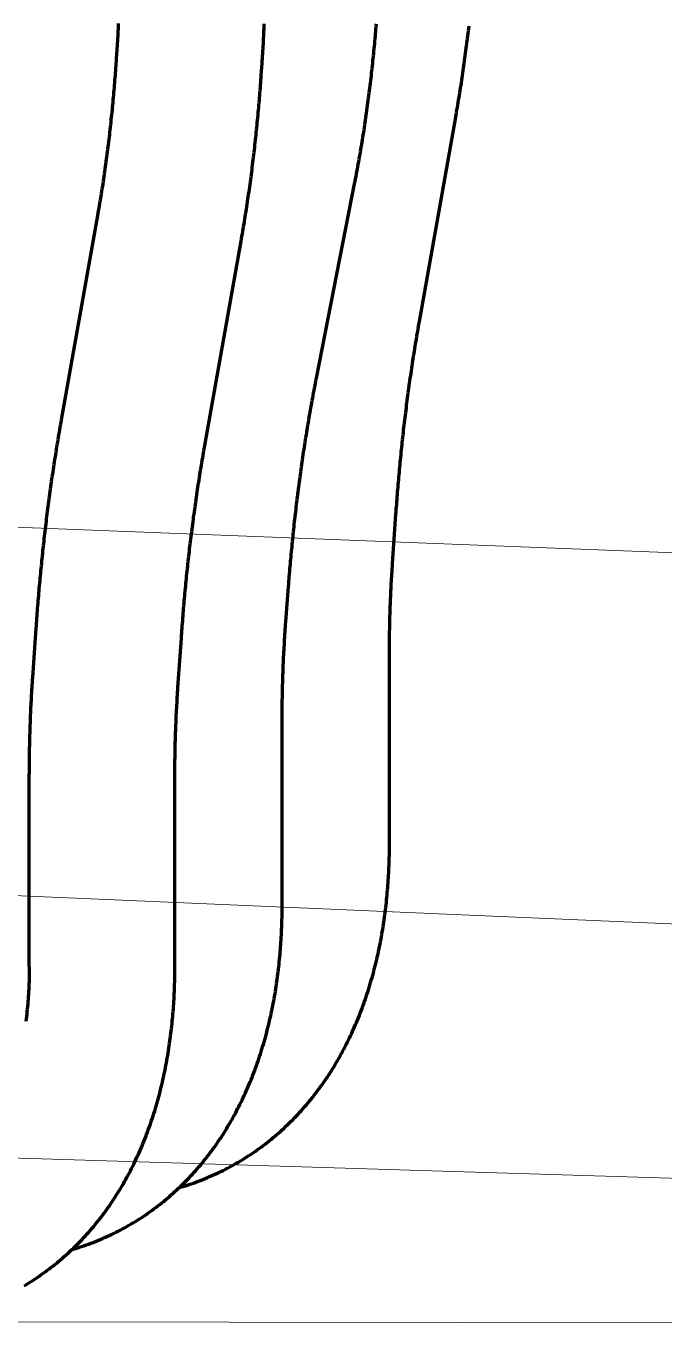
# Model space of a CAD drawing. Header units: millimetres. Extents: x 0 to 841, y 0 to 594.
# Drawn here: x 245.56 to 266.16, y 289.32 to 331.25 of the extents above; entities that cross this region are included whole.
import ezdxf

# ---------------------------------------------------------------- set-up
doc = ezdxf.new("R2010")
doc.units = ezdxf.units.MM
doc.layers.add('01-VISIBLE', color=7, linetype='CONTINUOUS', lineweight=70)
doc.layers.add('08-FINA', color=5, linetype='CONTINUOUS', lineweight=18)

msp = doc.modelspace()

# ---------------------------------------------------------------- linework, layer by layer
at = {"layer": '01-VISIBLE'}
for p, q in [((248.469, 329.983), (248.495, 330.367)), ((253.157, 329.658), (253.184, 330.041)), ((258.263, 321.703), (259.436, 328.305)), ((254.939, 319.877), (256.172, 326.154)), ((246.706, 318.524), (247.879, 325.126)), ((251.333, 317.702), (252.506, 324.304)), ((257.396, 313.88), (257.507, 315.478)), ((253.951, 311.999), (254.038, 313.146)), ((245.777, 310.205), (245.888, 311.802)), ((250.466, 309.879), (250.577, 311.477)), ((257.297, 304.862), (257.297, 310.967)), ((253.832, 302.862), (253.832, 308.817)), ((245.667, 300.862), (245.667, 306.966)), ((250.367, 300.862), (250.367, 306.966))]:
    msp.add_line(p, q, dxfattribs=at)
for points in [[(248.495, 330.367), (248.501, 330.447), (248.506, 330.527), (248.511, 330.607), (248.516, 330.687), (248.521, 330.767), (248.526, 330.847), (248.531, 330.928), (248.535, 331.008), (248.54, 331.088), (248.544, 331.168), (248.548, 331.248), (248.552, 331.328)], [(253.184, 330.041), (253.189, 330.121), (253.195, 330.201), (253.2, 330.281), (253.205, 330.361), (253.21, 330.441), (253.215, 330.521), (253.22, 330.601), (253.224, 330.681), (253.229, 330.761), (253.233, 330.841), (253.237, 330.921), (253.241, 331.001), (253.245, 331.081), (253.249, 331.161), (253.253, 331.241), (253.256, 331.321)], [(256.172, 326.154), (256.188, 326.233), (256.203, 326.312), (256.218, 326.391), (256.233, 326.47), (256.248, 326.549), (256.263, 326.628), (256.277, 326.707), (256.291, 326.786), (256.306, 326.865), (256.32, 326.944), (256.334, 327.023), (256.347, 327.102), (256.361, 327.181), (256.374, 327.26), (256.388, 327.339), (256.401, 327.419), (256.414, 327.498), (256.427, 327.577), (256.44, 327.656), (256.452, 327.736), (256.465, 327.815), (256.477, 327.894), (256.489, 327.974), (256.501, 328.053), (256.513, 328.133), (256.525, 328.212), (256.536, 328.291), (256.548, 328.371), (256.559, 328.45), (256.57, 328.53), (256.581, 328.609), (256.592, 328.689), (256.603, 328.769), (256.613, 328.848), (256.624, 328.928), (256.634, 329.007), (256.644, 329.087), (256.654, 329.167), (256.664, 329.246), (256.674, 329.326), (256.684, 329.406), (256.693, 329.486), (256.702, 329.565), (256.712, 329.645), (256.721, 329.725), (256.73, 329.805), (256.739, 329.884), (256.747, 329.964), (256.756, 330.044), (256.764, 330.124), (256.772, 330.204), (256.781, 330.284), (256.789, 330.364), (256.796, 330.444), (256.804, 330.523), (256.812, 330.603), (256.819, 330.683), (256.827, 330.763), (256.834, 330.843), (256.841, 330.923), (256.848, 331.003), (256.855, 331.083), (256.861, 331.163), (256.868, 331.243), (256.874, 331.323)], [(259.436, 328.305), (259.45, 328.384), (259.464, 328.464), (259.477, 328.543), (259.491, 328.622), (259.504, 328.702), (259.518, 328.781), (259.531, 328.861), (259.544, 328.94), (259.557, 329.02), (259.57, 329.099), (259.582, 329.179), (259.595, 329.258), (259.607, 329.338), (259.62, 329.417), (259.632, 329.497), (259.644, 329.577), (259.656, 329.656), (259.667, 329.736), (259.679, 329.816), (259.69, 329.895), (259.702, 329.975), (259.713, 330.055), (259.724, 330.135), (259.735, 330.214), (259.746, 330.294), (259.757, 330.374), (259.767, 330.454), (259.777, 330.534), (259.788, 330.614), (259.798, 330.694), (259.808, 330.773), (259.818, 330.853), (259.828, 330.933), (259.837, 331.013), (259.847, 331.093), (259.856, 331.173), (259.866, 331.253)], [(247.879, 325.126), (247.893, 325.205), (247.906, 325.284), (247.92, 325.363), (247.933, 325.442), (247.947, 325.522), (247.96, 325.601), (247.973, 325.68), (247.986, 325.759), (247.999, 325.838), (248.011, 325.918), (248.024, 325.997), (248.036, 326.076), (248.048, 326.156), (248.06, 326.235), (248.072, 326.314), (248.084, 326.394), (248.096, 326.473), (248.107, 326.552), (248.118, 326.632), (248.13, 326.711), (248.141, 326.791), (248.151, 326.87), (248.162, 326.95), (248.173, 327.029), (248.183, 327.109), (248.193, 327.189), (248.204, 327.268), (248.214, 327.348), (248.224, 327.427), (248.233, 327.507), (248.243, 327.587), (248.252, 327.666), (248.262, 327.746), (248.271, 327.826), (248.28, 327.906), (248.289, 327.985), (248.298, 328.065), (248.306, 328.145), (248.315, 328.225), (248.323, 328.305), (248.332, 328.384), (248.34, 328.464), (248.348, 328.544), (248.355, 328.624), (248.363, 328.704), (248.371, 328.784), (248.378, 328.864), (248.385, 328.944), (248.393, 329.023), (248.4, 329.103), (248.407, 329.183), (248.413, 329.263), (248.42, 329.343), (248.427, 329.423), (248.433, 329.503), (248.439, 329.583), (248.445, 329.663), (248.451, 329.743), (248.457, 329.823), (248.463, 329.903), (248.469, 329.983)], [(252.506, 324.304), (252.52, 324.384), (252.534, 324.463), (252.548, 324.542), (252.561, 324.622), (252.575, 324.701), (252.588, 324.78), (252.601, 324.86), (252.614, 324.939), (252.627, 325.019), (252.64, 325.098), (252.653, 325.178), (252.665, 325.257), (252.678, 325.337), (252.69, 325.417), (252.702, 325.496), (252.714, 325.576), (252.726, 325.655), (252.738, 325.735), (252.749, 325.815), (252.761, 325.895), (252.772, 325.974), (252.783, 326.054), (252.794, 326.134), (252.805, 326.214), (252.816, 326.293), (252.827, 326.373), (252.837, 326.453), (252.848, 326.533), (252.858, 326.613), (252.868, 326.693), (252.878, 326.773), (252.888, 326.853), (252.898, 326.932), (252.908, 327.012), (252.917, 327.092), (252.927, 327.172), (252.936, 327.252), (252.945, 327.332), (252.954, 327.412), (252.963, 327.492), (252.972, 327.573), (252.981, 327.653), (252.989, 327.733), (252.997, 327.813), (253.006, 327.893), (253.014, 327.973), (253.022, 328.053), (253.03, 328.133), (253.038, 328.213), (253.045, 328.294), (253.053, 328.374), (253.06, 328.454), (253.068, 328.534), (253.075, 328.614), (253.082, 328.695), (253.089, 328.775), (253.096, 328.855), (253.102, 328.935), (253.109, 329.016), (253.115, 329.096), (253.122, 329.176), (253.128, 329.256), (253.134, 329.337), (253.14, 329.417), (253.146, 329.497), (253.152, 329.578), (253.157, 329.658)], [(257.507, 315.478), (257.512, 315.558), (257.518, 315.638), (257.524, 315.718), (257.53, 315.799), (257.536, 315.879), (257.542, 315.959), (257.548, 316.039), (257.554, 316.119), (257.561, 316.2), (257.567, 316.28), (257.574, 316.36), (257.581, 316.44), (257.588, 316.52), (257.595, 316.6), (257.602, 316.681), (257.609, 316.761), (257.616, 316.841), (257.623, 316.921), (257.631, 317.001), (257.638, 317.081), (257.646, 317.161), (257.654, 317.241), (257.662, 317.321), (257.67, 317.401), (257.678, 317.481), (257.686, 317.561), (257.694, 317.641), (257.703, 317.721), (257.711, 317.801), (257.72, 317.881), (257.728, 317.961), (257.737, 318.041), (257.746, 318.121), (257.755, 318.201), (257.764, 318.281), (257.774, 318.361), (257.783, 318.441), (257.793, 318.521), (257.802, 318.601), (257.812, 318.68), (257.822, 318.76), (257.832, 318.84), (257.842, 318.92), (257.852, 319), (257.862, 319.079), (257.872, 319.159), (257.883, 319.239), (257.893, 319.319), (257.904, 319.398), (257.915, 319.478), (257.926, 319.558), (257.937, 319.638), (257.948, 319.717), (257.959, 319.797), (257.97, 319.876), (257.982, 319.956), (257.993, 320.036), (258.005, 320.115), (258.017, 320.195), (258.029, 320.274), (258.041, 320.354), (258.053, 320.433), (258.065, 320.513), (258.078, 320.592), (258.09, 320.672), (258.103, 320.751), (258.115, 320.831), (258.128, 320.91), (258.141, 320.99), (258.154, 321.069), (258.167, 321.148), (258.181, 321.228), (258.194, 321.307), (258.208, 321.386), (258.221, 321.465), (258.235, 321.545), (258.249, 321.624), (258.263, 321.703)], [(254.038, 313.146), (254.044, 313.226), (254.051, 313.307), (254.057, 313.388), (254.063, 313.468), (254.07, 313.549), (254.077, 313.629), (254.084, 313.71), (254.091, 313.791), (254.098, 313.871), (254.105, 313.952), (254.112, 314.032), (254.119, 314.113), (254.127, 314.194), (254.134, 314.274), (254.142, 314.355), (254.15, 314.435), (254.158, 314.516), (254.166, 314.596), (254.174, 314.677), (254.182, 314.757), (254.19, 314.838), (254.199, 314.918), (254.207, 314.999), (254.216, 315.079), (254.224, 315.159), (254.233, 315.24), (254.242, 315.32), (254.251, 315.401), (254.26, 315.481), (254.27, 315.561), (254.279, 315.642), (254.289, 315.722), (254.298, 315.802), (254.308, 315.883), (254.318, 315.963), (254.328, 316.043), (254.338, 316.124), (254.348, 316.204), (254.358, 316.284), (254.369, 316.364), (254.379, 316.445), (254.39, 316.525), (254.4, 316.605), (254.411, 316.685), (254.422, 316.765), (254.433, 316.845), (254.444, 316.926), (254.456, 317.006), (254.467, 317.086), (254.478, 317.166), (254.49, 317.246), (254.502, 317.326), (254.514, 317.406), (254.526, 317.486), (254.538, 317.566), (254.55, 317.646), (254.562, 317.726), (254.575, 317.806), (254.587, 317.886), (254.6, 317.966), (254.613, 318.046), (254.625, 318.125), (254.638, 318.205), (254.652, 318.285), (254.665, 318.365), (254.678, 318.445), (254.692, 318.524), (254.705, 318.604), (254.719, 318.684), (254.733, 318.764), (254.747, 318.843), (254.761, 318.923), (254.775, 319.003), (254.789, 319.082), (254.804, 319.162), (254.818, 319.241), (254.833, 319.321), (254.848, 319.4), (254.863, 319.48), (254.878, 319.559), (254.893, 319.639), (254.908, 319.718), (254.924, 319.798), (254.939, 319.877)], [(245.888, 311.802), (245.894, 311.883), (245.9, 311.963), (245.906, 312.044), (245.911, 312.124), (245.917, 312.205), (245.924, 312.285), (245.93, 312.365), (245.936, 312.446), (245.942, 312.526), (245.949, 312.607), (245.955, 312.687), (245.962, 312.767), (245.969, 312.848), (245.976, 312.928), (245.983, 313.008), (245.99, 313.089), (245.997, 313.169), (246.004, 313.249), (246.012, 313.33), (246.019, 313.41), (246.027, 313.49), (246.034, 313.571), (246.042, 313.651), (246.05, 313.731), (246.058, 313.811), (246.066, 313.892), (246.074, 313.972), (246.082, 314.052), (246.09, 314.132), (246.099, 314.213), (246.107, 314.293), (246.116, 314.373), (246.125, 314.453), (246.134, 314.533), (246.142, 314.613), (246.151, 314.694), (246.161, 314.774), (246.17, 314.854), (246.179, 314.934), (246.189, 315.014), (246.198, 315.094), (246.208, 315.174), (246.217, 315.254), (246.227, 315.334), (246.237, 315.414), (246.247, 315.494), (246.257, 315.574), (246.268, 315.654), (246.278, 315.734), (246.288, 315.814), (246.299, 315.894), (246.31, 315.974), (246.32, 316.054), (246.331, 316.134), (246.342, 316.214), (246.353, 316.294), (246.364, 316.374), (246.376, 316.454), (246.387, 316.533), (246.398, 316.613), (246.41, 316.693), (246.422, 316.773), (246.434, 316.853), (246.445, 316.932), (246.457, 317.012), (246.47, 317.092), (246.482, 317.172), (246.494, 317.251), (246.507, 317.331), (246.519, 317.411), (246.532, 317.49), (246.544, 317.57), (246.557, 317.65), (246.57, 317.729), (246.583, 317.809), (246.597, 317.888), (246.61, 317.968), (246.623, 318.047), (246.637, 318.127), (246.65, 318.207), (246.664, 318.286), (246.678, 318.365), (246.692, 318.445), (246.706, 318.524)], [(250.577, 311.477), (250.583, 311.557), (250.588, 311.637), (250.594, 311.718), (250.6, 311.798), (250.606, 311.878), (250.612, 311.958), (250.619, 312.038), (250.625, 312.119), (250.631, 312.199), (250.638, 312.279), (250.644, 312.359), (250.651, 312.439), (250.658, 312.519), (250.665, 312.6), (250.672, 312.68), (250.679, 312.76), (250.686, 312.84), (250.694, 312.92), (250.701, 313), (250.709, 313.08), (250.716, 313.16), (250.724, 313.24), (250.732, 313.32), (250.74, 313.4), (250.748, 313.48), (250.756, 313.56), (250.765, 313.641), (250.773, 313.721), (250.782, 313.8), (250.79, 313.88), (250.799, 313.96), (250.808, 314.04), (250.817, 314.12), (250.826, 314.2), (250.835, 314.28), (250.844, 314.36), (250.853, 314.44), (250.863, 314.52), (250.872, 314.6), (250.882, 314.68), (250.892, 314.759), (250.902, 314.839), (250.912, 314.919), (250.922, 314.999), (250.932, 315.079), (250.943, 315.158), (250.953, 315.238), (250.964, 315.318), (250.974, 315.398), (250.985, 315.477), (250.996, 315.557), (251.007, 315.637), (251.018, 315.716), (251.029, 315.796), (251.041, 315.876), (251.052, 315.955), (251.064, 316.035), (251.075, 316.114), (251.087, 316.194), (251.099, 316.274), (251.111, 316.353), (251.123, 316.433), (251.136, 316.512), (251.148, 316.592), (251.16, 316.671), (251.173, 316.75), (251.186, 316.83), (251.199, 316.909), (251.212, 316.989), (251.225, 317.068), (251.238, 317.147), (251.251, 317.227), (251.265, 317.306), (251.278, 317.385), (251.292, 317.465), (251.306, 317.544), (251.319, 317.623), (251.333, 317.702)], [(257.297, 310.967), (257.297, 311.048), (257.297, 311.129), (257.298, 311.21), (257.298, 311.291), (257.299, 311.372), (257.3, 311.453), (257.301, 311.534), (257.302, 311.615), (257.303, 311.696), (257.304, 311.777), (257.306, 311.858), (257.308, 311.939), (257.31, 312.02), (257.312, 312.101), (257.314, 312.182), (257.316, 312.263), (257.319, 312.344), (257.321, 312.424), (257.324, 312.505), (257.327, 312.586), (257.33, 312.667), (257.333, 312.748), (257.337, 312.829), (257.34, 312.91), (257.344, 312.991), (257.348, 313.072), (257.352, 313.153), (257.356, 313.234), (257.361, 313.314), (257.365, 313.395), (257.37, 313.476), (257.375, 313.557), (257.38, 313.638), (257.385, 313.719), (257.39, 313.8), (257.396, 313.88)], [(253.832, 308.817), (253.832, 308.899), (253.832, 308.981), (253.833, 309.062), (253.833, 309.144), (253.834, 309.226), (253.835, 309.307), (253.836, 309.389), (253.837, 309.471), (253.838, 309.552), (253.84, 309.634), (253.841, 309.716), (253.843, 309.797), (253.845, 309.879), (253.847, 309.961), (253.849, 310.042), (253.852, 310.124), (253.854, 310.206), (253.857, 310.287), (253.86, 310.369), (253.863, 310.45), (253.866, 310.532), (253.869, 310.614), (253.873, 310.695), (253.876, 310.777), (253.88, 310.858), (253.884, 310.94), (253.888, 311.021), (253.892, 311.103), (253.897, 311.185), (253.902, 311.266), (253.906, 311.348), (253.911, 311.429), (253.916, 311.511), (253.922, 311.592), (253.927, 311.674), (253.933, 311.755), (253.939, 311.837), (253.944, 311.918), (253.951, 311.999)], [(245.667, 306.966), (245.667, 307.047), (245.668, 307.128), (245.668, 307.209), (245.668, 307.29), (245.669, 307.371), (245.67, 307.452), (245.671, 307.533), (245.672, 307.614), (245.673, 307.695), (245.674, 307.776), (245.675, 307.857), (245.677, 307.938), (245.679, 308.019), (245.681, 308.1), (245.682, 308.181), (245.685, 308.262), (245.687, 308.343), (245.689, 308.424), (245.692, 308.505), (245.694, 308.586), (245.697, 308.667), (245.7, 308.748), (245.703, 308.829), (245.706, 308.91), (245.71, 308.991), (245.713, 309.072), (245.717, 309.153), (245.721, 309.234), (245.725, 309.315), (245.729, 309.396), (245.733, 309.477), (245.737, 309.558), (245.742, 309.639), (245.746, 309.72), (245.751, 309.801), (245.756, 309.881), (245.761, 309.962), (245.767, 310.043), (245.772, 310.124), (245.777, 310.205)], [(250.367, 306.966), (250.367, 307.047), (250.368, 307.128), (250.368, 307.209), (250.369, 307.29), (250.369, 307.371), (250.37, 307.452), (250.371, 307.533), (250.372, 307.614), (250.373, 307.695), (250.375, 307.776), (250.376, 307.857), (250.378, 307.938), (250.38, 308.019), (250.382, 308.1), (250.384, 308.181), (250.386, 308.262), (250.389, 308.343), (250.392, 308.424), (250.394, 308.505), (250.397, 308.586), (250.4, 308.666), (250.404, 308.747), (250.407, 308.828), (250.411, 308.909), (250.414, 308.99), (250.418, 309.071), (250.422, 309.152), (250.427, 309.233), (250.431, 309.314), (250.436, 309.395), (250.44, 309.475), (250.445, 309.556), (250.45, 309.637), (250.455, 309.718), (250.461, 309.799), (250.466, 309.879)], [(250.511, 293.726), (250.587, 293.749), (250.664, 293.773), (250.74, 293.797), (250.817, 293.822), (250.892, 293.848), (250.968, 293.875), (251.043, 293.902), (251.119, 293.93), (251.194, 293.959), (251.268, 293.988), (251.342, 294.018), (251.417, 294.049), (251.49, 294.08), (251.564, 294.112), (251.637, 294.145), (251.71, 294.179), (251.782, 294.213), (251.854, 294.248), (251.926, 294.283), (251.998, 294.32), (252.069, 294.357), (252.14, 294.394), (252.21, 294.432), (252.28, 294.471), (252.35, 294.511), (252.419, 294.551), (252.488, 294.592), (252.557, 294.634), (252.625, 294.676), (252.693, 294.719), (252.76, 294.763), (252.827, 294.807), (252.893, 294.852), (252.959, 294.897), (253.025, 294.943), (253.09, 294.99), (253.155, 295.037), (253.219, 295.085), (253.283, 295.134), (253.346, 295.183), (253.409, 295.233), (253.472, 295.283), (253.533, 295.334), (253.595, 295.385), (253.656, 295.437), (253.716, 295.49), (253.776, 295.543), (253.836, 295.597), (253.895, 295.651), (253.954, 295.706), (254.012, 295.761), (254.069, 295.817), (254.126, 295.873), (254.182, 295.93), (254.238, 295.988), (254.294, 296.046), (254.349, 296.104), (254.403, 296.163), (254.457, 296.222), (254.51, 296.282), (254.563, 296.343), (254.615, 296.403), (254.667, 296.465), (254.718, 296.526), (254.769, 296.588), (254.819, 296.651), (254.869, 296.714), (254.918, 296.777), (254.966, 296.841), (255.014, 296.906), (255.062, 296.97), (255.109, 297.035), (255.155, 297.101), (255.201, 297.167), (255.246, 297.233), (255.291, 297.299), (255.335, 297.366), (255.378, 297.434), (255.421, 297.501), (255.464, 297.569), (255.506, 297.637), (255.547, 297.706), (255.588, 297.775), (255.628, 297.844), (255.668, 297.914), (255.708, 297.984), (255.746, 298.054), (255.784, 298.125), (255.822, 298.195), (255.859, 298.266), (255.896, 298.338), (255.932, 298.409), (255.967, 298.481), (256.002, 298.553), (256.037, 298.626), (256.071, 298.698), (256.104, 298.771), (256.137, 298.844), (256.169, 298.918), (256.201, 298.991), (256.233, 299.065), (256.263, 299.139), (256.294, 299.213), (256.324, 299.288), (256.353, 299.362), (256.382, 299.437), (256.41, 299.512), (256.438, 299.587), (256.465, 299.663), (256.492, 299.738), (256.518, 299.814), (256.544, 299.89), (256.569, 299.966), (256.594, 300.042), (256.619, 300.119), (256.643, 300.195), (256.666, 300.272), (256.689, 300.349), (256.711, 300.426), (256.733, 300.503), (256.755, 300.58), (256.776, 300.657), (256.797, 300.735), (256.817, 300.812), (256.836, 300.89), (256.856, 300.968), (256.874, 301.046), (256.893, 301.124), (256.911, 301.202), (256.928, 301.28), (256.945, 301.359), (256.962, 301.437), (256.978, 301.516), (256.993, 301.594), (257.009, 301.673), (257.024, 301.752), (257.038, 301.831), (257.052, 301.91), (257.066, 301.989), (257.079, 302.068), (257.092, 302.147), (257.104, 302.226), (257.116, 302.305), (257.127, 302.385), (257.138, 302.464), (257.149, 302.544), (257.159, 302.623), (257.169, 302.703), (257.179, 302.782), (257.188, 302.862), (257.197, 302.942), (257.205, 303.021), (257.213, 303.101), (257.221, 303.181), (257.228, 303.261), (257.235, 303.341), (257.241, 303.421), (257.247, 303.501), (257.253, 303.581), (257.259, 303.661), (257.264, 303.741), (257.268, 303.821), (257.273, 303.901), (257.277, 303.981), (257.28, 304.061), (257.283, 304.141), (257.286, 304.221), (257.289, 304.301), (257.291, 304.381), (257.293, 304.462), (257.294, 304.542), (257.295, 304.622), (257.296, 304.702), (257.297, 304.782), (257.297, 304.862)], [(247.046, 291.726), (247.123, 291.749), (247.199, 291.772), (247.276, 291.797), (247.352, 291.822), (247.428, 291.848), (247.503, 291.874), (247.579, 291.902), (247.654, 291.93), (247.729, 291.958), (247.803, 291.988), (247.878, 292.018), (247.952, 292.048), (248.025, 292.08), (248.099, 292.112), (248.172, 292.145), (248.245, 292.178), (248.317, 292.212), (248.39, 292.247), (248.461, 292.283), (248.533, 292.319), (248.604, 292.356), (248.675, 292.394), (248.745, 292.432), (248.815, 292.471), (248.885, 292.511), (248.954, 292.551), (249.023, 292.592), (249.092, 292.633), (249.16, 292.676), (249.228, 292.719), (249.295, 292.762), (249.362, 292.806), (249.428, 292.851), (249.494, 292.897), (249.56, 292.943), (249.625, 292.989), (249.69, 293.037), (249.754, 293.085), (249.818, 293.133), (249.881, 293.182), (249.944, 293.232), (250.007, 293.282), (250.069, 293.333), (250.13, 293.385), (250.191, 293.437), (250.252, 293.489), (250.312, 293.543), (250.371, 293.596), (250.43, 293.651), (250.489, 293.705), (250.547, 293.761), (250.604, 293.817), (250.661, 293.873), (250.718, 293.93), (250.774, 293.987), (250.829, 294.045), (250.884, 294.104), (250.938, 294.163), (250.992, 294.222), (251.046, 294.282), (251.098, 294.342), (251.151, 294.403), (251.202, 294.464), (251.254, 294.526), (251.304, 294.588), (251.354, 294.651), (251.404, 294.714), (251.453, 294.777), (251.501, 294.841), (251.549, 294.905), (251.597, 294.97), (251.644, 295.035), (251.69, 295.1), (251.736, 295.166), (251.781, 295.232), (251.826, 295.299), (251.87, 295.366), (251.913, 295.433), (251.957, 295.501), (251.999, 295.569), (252.041, 295.637), (252.082, 295.706), (252.123, 295.775), (252.164, 295.844), (252.203, 295.914), (252.243, 295.983), (252.281, 296.054), (252.32, 296.124), (252.357, 296.195), (252.394, 296.266), (252.431, 296.337), (252.467, 296.409), (252.503, 296.481), (252.538, 296.553), (252.572, 296.625), (252.606, 296.698), (252.639, 296.771), (252.672, 296.844), (252.705, 296.917), (252.736, 296.991), (252.768, 297.065), (252.799, 297.139), (252.829, 297.213), (252.859, 297.287), (252.888, 297.362), (252.917, 297.437), (252.945, 297.512), (252.973, 297.587), (253, 297.662), (253.027, 297.738), (253.053, 297.814), (253.079, 297.89), (253.105, 297.966), (253.129, 298.042), (253.154, 298.118), (253.178, 298.195), (253.201, 298.272), (253.224, 298.348), (253.247, 298.425), (253.269, 298.502), (253.29, 298.58), (253.311, 298.657), (253.332, 298.734), (253.352, 298.812), (253.372, 298.89), (253.391, 298.968), (253.41, 299.046), (253.428, 299.124), (253.446, 299.202), (253.463, 299.28), (253.48, 299.358), (253.497, 299.437), (253.513, 299.515), (253.529, 299.594), (253.544, 299.673), (253.559, 299.751), (253.573, 299.83), (253.587, 299.909), (253.601, 299.988), (253.614, 300.067), (253.627, 300.147), (253.639, 300.226), (253.651, 300.305), (253.662, 300.384), (253.674, 300.464), (253.684, 300.543), (253.695, 300.623), (253.705, 300.702), (253.714, 300.782), (253.723, 300.862), (253.732, 300.941), (253.74, 301.021), (253.748, 301.101), (253.756, 301.181), (253.763, 301.26), (253.77, 301.34), (253.777, 301.42), (253.783, 301.5), (253.788, 301.58), (253.794, 301.66), (253.799, 301.74), (253.803, 301.82), (253.808, 301.9), (253.812, 301.98), (253.815, 302.06), (253.818, 302.141), (253.821, 302.221), (253.824, 302.301), (253.826, 302.381), (253.828, 302.461), (253.829, 302.541), (253.831, 302.621), (253.831, 302.702), (253.832, 302.782), (253.832, 302.862)], [(245.503, 290.558), (245.571, 290.599), (245.64, 290.641), (245.708, 290.683), (245.775, 290.726), (245.842, 290.77), (245.909, 290.814), (245.975, 290.859), (246.041, 290.904), (246.107, 290.95), (246.172, 290.997), (246.236, 291.045), (246.3, 291.093), (246.364, 291.141), (246.427, 291.19), (246.49, 291.24), (246.552, 291.29), (246.614, 291.341), (246.675, 291.393), (246.736, 291.445), (246.797, 291.498), (246.856, 291.551), (246.916, 291.605), (246.975, 291.659), (247.033, 291.714), (247.091, 291.769), (247.148, 291.825), (247.205, 291.881), (247.261, 291.938), (247.317, 291.996), (247.372, 292.054), (247.427, 292.112), (247.482, 292.171), (247.535, 292.23), (247.588, 292.29), (247.641, 292.35), (247.693, 292.411), (247.745, 292.472), (247.796, 292.534), (247.846, 292.596), (247.896, 292.659), (247.946, 292.722), (247.995, 292.785), (248.043, 292.849), (248.091, 292.913), (248.138, 292.978), (248.185, 293.043), (248.231, 293.108), (248.277, 293.174), (248.322, 293.24), (248.366, 293.307), (248.41, 293.374), (248.454, 293.441), (248.497, 293.509), (248.539, 293.576), (248.581, 293.645), (248.622, 293.713), (248.663, 293.782), (248.703, 293.851), (248.743, 293.921), (248.782, 293.991), (248.821, 294.061), (248.859, 294.131), (248.897, 294.202), (248.934, 294.273), (248.97, 294.344), (249.006, 294.416), (249.041, 294.488), (249.076, 294.56), (249.111, 294.632), (249.144, 294.705), (249.178, 294.778), (249.211, 294.851), (249.243, 294.924), (249.275, 294.997), (249.306, 295.071), (249.337, 295.145), (249.367, 295.219), (249.397, 295.294), (249.426, 295.368), (249.455, 295.443), (249.483, 295.518), (249.51, 295.593), (249.538, 295.668), (249.564, 295.744), (249.591, 295.819), (249.616, 295.895), (249.642, 295.971), (249.666, 296.047), (249.691, 296.124), (249.715, 296.2), (249.738, 296.277), (249.761, 296.353), (249.783, 296.43), (249.805, 296.507), (249.827, 296.584), (249.848, 296.662), (249.868, 296.739), (249.888, 296.817), (249.908, 296.894), (249.927, 296.972), (249.946, 297.05), (249.964, 297.128), (249.982, 297.206), (249.999, 297.284), (250.016, 297.362), (250.033, 297.441), (250.049, 297.519), (250.065, 297.598), (250.08, 297.676), (250.095, 297.755), (250.109, 297.834), (250.123, 297.913), (250.137, 297.991), (250.15, 298.07), (250.162, 298.15), (250.175, 298.229), (250.187, 298.308), (250.198, 298.387), (250.209, 298.466), (250.22, 298.546), (250.23, 298.625), (250.24, 298.705), (250.25, 298.784), (250.259, 298.864), (250.267, 298.943), (250.276, 299.023), (250.284, 299.103), (250.291, 299.182), (250.299, 299.262), (250.305, 299.342), (250.312, 299.422), (250.318, 299.501), (250.324, 299.581), (250.329, 299.661), (250.334, 299.741), (250.339, 299.821), (250.343, 299.901), (250.347, 299.981), (250.35, 300.061), (250.354, 300.141), (250.357, 300.221), (250.359, 300.301), (250.361, 300.381), (250.363, 300.461), (250.365, 300.541), (250.366, 300.621), (250.367, 300.701), (250.367, 300.781), (250.367, 300.862)], [(245.667, 300.862), (245.667, 300.781), (245.666, 300.7), (245.665, 300.62), (245.664, 300.539), (245.662, 300.459), (245.659, 300.378), (245.656, 300.298), (245.653, 300.217), (245.649, 300.137), (245.645, 300.056), (245.64, 299.976), (245.634, 299.896), (245.628, 299.815), (245.622, 299.735), (245.615, 299.655), (245.607, 299.574), (245.599, 299.494), (245.591, 299.414), (245.582, 299.334), (245.572, 299.254), (245.562, 299.174), (245.551, 299.094)]]:
    msp.add_lwpolyline(points, dxfattribs=at)
at = {"layer": '08-FINA'}
for p, q in [((51.497, 322.526), (273.36, 313.973)), ((51.496, 311.506), (266.88, 302.228)), ((51.498, 300.563), (276.16, 293.738)), ((51.5, 289.693), (291.76, 289.319))]:
    msp.add_line(p, q, dxfattribs=at)

doc.saveas('drawing.dxf')
